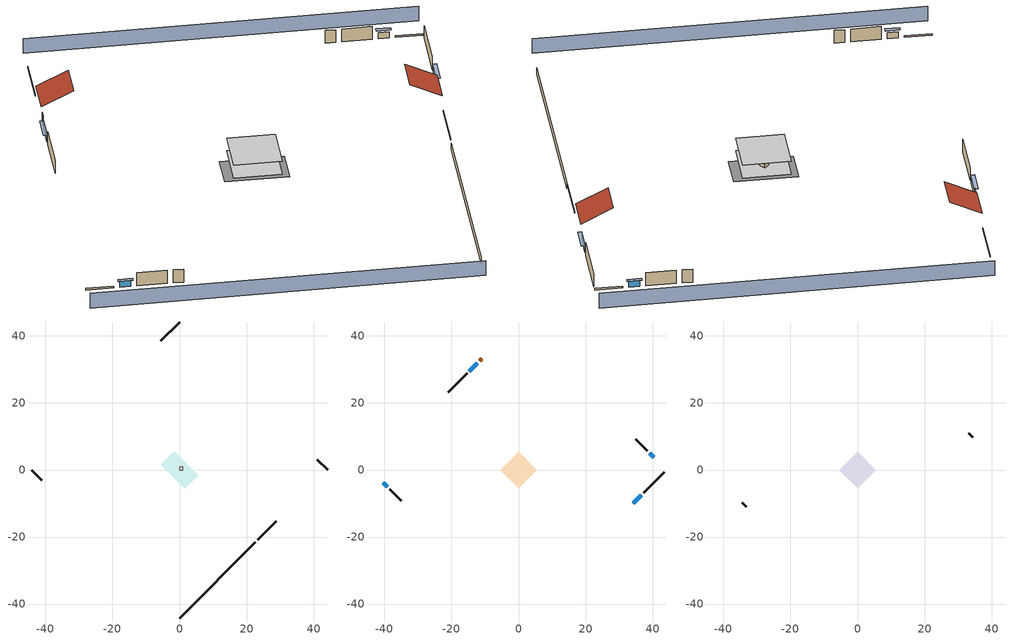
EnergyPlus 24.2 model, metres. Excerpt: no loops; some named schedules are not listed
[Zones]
crawlspace - vented
 floor foundation (Slab1 construction): -5.66,1.62 -1.62,5.66 5.66,-1.62 1.62,-5.66 z-0.91
 wall outside (RimJoist1 construction): 23.31,-20.84 28.91,-15.24 z0.3:0.61
 wall outside (RimJoist2 construction): -44.15,0 -41.02,-3.13 z0.3:0.61
 wall outside (RimJoist3 construction): 0,44.15 -5.6,38.54 z0.3:0.61
 wall outside (RimJoist4 construction): 44.15,0 41.02,3.13 z0.3:0.61
 wall foundation (FoundationWall1 construction): 0,-44.15 22.65,-21.5 z-0.91:0.3
furnace airloop ret air zone
 floor adiabatic (AdiabaticConst): 0,0 0,1 1,1 1,0 z0
 wall adiabatic (AdiabaticConst): 0,1 0,0 1,0 1,1 0,1 z0:1
 ceiling adiabatic (AdiabaticConst): 1,0 1,1 0,1 0,0 z1
conditioned space
 floor to crawlspace - vented (Floor1 construction): -5.43,0 0,5.43 5.43,0 0,-5.43 z0.3
 wall outside (AdiabaticWallConstruction 1): -10.97,33.17 -11.62,32.53 z0.3:2.34
 wall outside (AdiabaticWallConstruction): 34.28,-9.86 36.64,-7.5 / -12.28,31.87 -14.64,29.51 z0.3:1.43; -40.37,-3.78 -39.12,-5.03 / 40.37,3.78 39.12,5.03 z0.3:1.49
 wall outside (Wall1 construction): 37.3,-6.85 43.49,-0.66 z0.3:2.74
 wall outside (Wall2 construction): -38.47,-5.68 -35.03,-9.12 z0.3:2.74
 wall outside (Wall3 construction): -15.29,28.85 -20.95,23.2 z0.3:2.74
 wall outside (Wall4 construction): 38.47,5.68 35.03,9.12 z0.3:2.74
 window (WindowConstruction): 34.28,-9.86 36.64,-7.5 z0.3:1.43
 window (WindowConstruction 1): -40.37,-3.78 -39.12,-5.03 z0.3:1.49
 window (WindowConstruction 2): -12.28,31.87 -14.64,29.51 z0.3:1.43
 window (WindowConstruction 3): 40.37,3.78 39.12,5.03 z0.3:1.49
 door (Door): -10.97,33.17 -11.62,32.53 z0.3:2.34
attic - vented
 floor to conditioned space (Floor2 construction Reversed): -5.43,0 0,5.43 5.43,0 0,-5.43 z2.74
 wall outside (Wall5 construction): -34.37,-9.78 -33.19,-10.96 z0.3:2.74
 wall outside (Wall6 construction): 34.37,9.78 33.19,10.96 z0.3:2.74
 roof outside (Roof1 construction): 33.63,-10.52,2.74 30,-6.89,5.31 25.94,-10.95,5.31 29.57,-14.58,2.74
 roof outside (Roof2 construction): -10.32,33.83,2.74 -6.69,30.2,5.31 -2.63,34.26,5.31 -6.26,37.89,2.74
shading: -47.38,-3.23 -3.23,-47.38 / 47.38,3.23 3.23,47.38 z0:2.74; 36.86,-7.29 34.07,-10.08 34.5,-10.51 37.29,-7.72 z1.74; -38.91,-5.24 -40.58,-3.57 -41.01,-4 -39.34,-5.67 z1.8; -14.85,29.29 -12.06,32.09 -12.49,32.52 -15.28,29.73 z1.74; 38.91,5.24 40.58,3.57 41.01,4 39.34,5.67 z1.8
[Building]
Building 1: Terrain=Suburbs
[Site:Location]
Portland Intl Arpt_OR: Latitude {deg}=45.59; Longitude {deg}=-122.6; Time Zone {hr}=-8; Elevation {m}=33; Keep Site Location Information=Yes
[Site:GroundTemperature:Shallow]
10.2558, 8.96328, 8.85977, 9.47314, 11.9355, 14.3863, 16.5111, 17.8571, 17.9714, 16.8767, 14.8061, 12.4304
[Site:WaterMainsTemperature]
Calculation Method=Schedule; Temperature Schedule=mains temperature schedule
[Material] Roughness=Rough; Thermal Absorptance=0.9
Name | Thickness {m} | Conductivity {W/m-K} | Density {kg/m3} | Specific Heat {J/kg-K} | Solar Absorptance | Visible Absorptance
asphalt or fiberglass shingles | 0.00635 | 0.162714 | 1121.4 | 1465.45 | 0.85 | 0.85
ceiling loosefill ins | 0.0846667 | 0.0480833 | 16.02 | 1046.75 | 0.7 | 0.7
ceiling stud and cavity | 0.1397 | 0.0920385 | 65.682 | 1177.47 | 0.7 | 0.7
concrete 8.0 in. | 0.2032 | 1.803125 | 2242.8 | 837.4 | 0.7 | 0.7
door material | 0.04445 | 0.0612267 | 512.64 | 1214.23 | 0.7 | 0.7
floor covering | 0.0127 | 0.0433444 | 54.468 | 1339.84 | 0.6 | 0.6
floor stud and cavity | 0.1397 | 0.923637 | 92.3553 | 1139.71 | 0.7 | 0.7
furniture material conditioned space 1 | 0.1524 | 0.115458 | 640.8 | 1214.23 | 0.6 | 0.6
gypsum board | 0.0127 | 0.160291 | 801 | 837.4 | 0.6 | 0.6
osb sheathing 0.5 in. | 0.0127 | 0.115458 | 512.64 | 1214.23 | 0.6 | 0.6
osb sheathing 0.5 in. 1 | 0.0127 | 0.115458 | 512.64 | 1214.23 | 0.7 | 0.7
osb sheathing 0.75 in. | 0.01905 | 0.115458 | 512.64 | 1214.23 | 0.7 | 0.7
rim joist stud and cavity | 0.0508 | 0.178688 | 50.32683 | 1063.81 | 0.6 | 0.6
roof rigid ins | 0.00281632 | 0.029427 | 32.04 | 1214.23 | 0.7 | 0.7
soil 0.5 in. | 0.0127 | 1.9041 | 1842.3 | 418.7 | 0.7 | 0.7
wall rigid ins | 0.512978 | 0.029427 | 32.04 | 1214.23 | 0.7 | 0.7
wall stud and cavity | 0.1397 | 0.550994 | 139.0536 | 1170.24 | 0.7 | 0.7
wall stud and cavity 1 | 0.1397 | 0.727959 | 139.0536 | 1170.24 | 0.6 | 0.6
wall stud and cavity 2 | 0.0889 | 0.380278 | 52.3479 | 1209.89 | 0.7 | 0.7
wall stud and cavity 3 | 0.0889 | 0.391764 | 83.0341 | 1211.67 | 0.7 | 0.7
wood siding | 0.0254 | 0.102417 | 544.68 | 1172.36 | 0.85 | 0.85
wood siding 1; wood siding 2 | 0.0254 | 0.102417 | 544.68 | 1172.36 | 0.7 | 0.7
[Material:NoMass]
Adiabatic: Roughness=Rough; Thermal Resistance {m2-K/W}=176.1; Thermal Absorptance=0.9; Solar Absorptance=0.7; Visible Absorptance=0.7
[WindowMaterial:SimpleGlazingSystem]
WindowMaterial: U-Factor {W/m2-K}=2.15764; Solar Heat Gain Coefficient=0.44
[Construction]
AdiabaticConst: Adiabatic
AdiabaticWallConstruction: wood siding 1, wall rigid ins, wall stud and cavity 2, gypsum board
AdiabaticWallConstruction 1: wood siding 2, wall rigid ins, wall stud and cavity 2, gypsum board
Door: door material
Floor1 construction: floor stud and cavity, osb sheathing 0.75 in., floor covering
Floor2 construction Reversed: gypsum board, ceiling stud and cavity, ceiling loosefill ins
FoundationWall1 construction: concrete 8.0 in.
furniture construction conditioned space 1: furniture material conditioned space 1
PartitionWallConstruction: gypsum board, wall stud and cavity 3, gypsum board
RimJoist1 construction; RimJoist2 construction; RimJoist3 construction; RimJoist4 construction: wood siding, rim joist stud and cavity
Roof1 construction; Roof2 construction: asphalt or fiberglass shingles, roof rigid ins, osb sheathing 0.5 in.
Slab1 construction: soil 0.5 in.
Wall1 construction; Wall2 construction; Wall3 construction; Wall4 construction: wood siding, osb sheathing 0.5 in. 1, wall stud and cavity, gypsum board
Wall5 construction; Wall6 construction: wood siding, osb sheathing 0.5 in. 1, wall stud and cavity 1
WindowConstruction; WindowConstruction 1; WindowConstruction 2; WindowConstruction 3: WindowMaterial
[Zone] Multiplier=1
Name | Volume {m3} | Part of Total Floor Area
attic - vented | 33.6932 | Yes
conditioned space | 143.623 | Yes
crawlspace - vented | 71.8115 | Yes
furnace airloop ret air zone | 1 | No
[Space]
Name | Zone | Volume {m3} | Space Type
attic - vented 1 | attic - vented | 33.6932
conditioned space 1 | conditioned space | 143.623
crawlspace - vented 1 | crawlspace - vented | 71.8115
furnace airloop ret air space | furnace airloop ret air zone |  | Plenum Space Type
[ZoneInfiltration:EffectiveLeakageArea]
infil attic - vented 1: Zone or Space=attic - vented 1; Schedule=Always On Discrete; Effective Air Leakage Area {cm2}=1963.15; Stack Coefficient=0.000119335; Wind Coefficient=3.30494e-05
[ZoneMixing] Schedule=Always On Continuous; Design Flow Rate Calculation Method=Flow/Zone; Design Flow Rate {m3/s}=0
Name | Zone or Space | Source Zone or Space
whole house fan mix | attic - vented | conditioned space
furnace airloop_0 ZoneMixDZToCond mix | conditioned space | crawlspace - vented
furnace airloop_0 ZoneMixCondToDZ mix | crawlspace - vented | conditioned space
[SurfaceProperty:IncidentSolarMultiplier] Incident Solar Multiplier=1; Incident Solar Multiplier Schedule=trans schedule winter=0.85 summer=0.7
Window1; Window2; Window3; Window4
[InternalMass] Zone or ZoneList=conditioned space; Space or SpaceList=conditioned space 1
Name | Construction | Surface Area {m2}
furniture mass conditioned space 1 | furniture construction conditioned space 1 | 23.56021
partition wall mass | PartitionWallConstruction | 58.90053
[Lights]
interior lighting: Zone or ZoneList or Space or SpaceList=conditioned space 1; Schedule=lighting_interior; Design Level Calculation Method=LightingLevel; Lighting Level {W}=109.776; Return Air Fraction=0; Fraction Radiant=0.6; Fraction Visible=0.2; Fraction Replaceable=1
[People]
occupants: Zone or ZoneList or Space or SpaceList=conditioned space 1; Number of People Schedule=occupants; Number of People Calculation Method=People; Number of People=2; Fraction Radiant=0.314171; Sensible Heat Fraction=0.56303; Activity Level Schedule=occupants activity schedule; Carbon Dioxide Generation Rate {m3/s-W}=0; Enable ASHRAE 55 Comfort Warnings=No; Mean Radiant Temperature Calculation Type=EnclosureAveraged
[ElectricEquipment] Zone or ZoneList or Space or SpaceList=conditioned space 1; Design Level Calculation Method=EquipmentLevel
Name | Schedule | Design Level {W} | Fraction Latent | Fraction Radiant | Fraction Lost
ceiling fan | ceiling_fan | 19.5037 | 0 | 0.558 | 0
clothes dryer | clothes_dryer | 7104.85 | 0.015 | 0.081 | 0.85
clothes washer | clothes_washer | 513.528 | 0.03 | 0.162 | 0.7
cooking range | cooking_range | 1424.05 | 0.08 | 0.432 | 0.2
dishwasher | dishwasher | 335.558 | 0.3 | 0.18 | 0.4
freezer | freezer schedule | 194.914 | 0 | 0.6 | 0
fridge | fridge schedule | 45.9075 | 0 | 0.6 | 0
mech vent bath fan 0 | mech vent bath fan 0 schedule | 15 | 0 | 0 | 1
mech vent house fan | mech vent house fan schedule | 0 | 0 | 0 | 1
mech vent house fan cfis | mech vent house fan cfis schedule | 0 | 0 | 0 | 0
mech vent range fan 0 | mech vent range fan 0 schedule | 30 | 0 | 0 | 1
misc permanent spa pump | misc permanent spa pump schedule | 300.972 | 0 | 0 | 1
misc plug loads | plug_loads_other | 508.775 | 0.021 | 0.558 | 0.049
misc tv | plug_loads_tv | 661.273 | 0 | 0.6 | 0
whole house fan | Always On Discrete | 0 | 0 | 0 | 1
[OtherEquipment] Design Level Calculation Method=EquipmentLevel
Name | Fuel Type | Zone or ZoneList or Space or SpaceList | Schedule | Design Level {W} | Fraction Latent | Fraction Radiant | Fraction Lost
clothes dryer 1 | Electricity | conditioned space 1 | clothes_dryer | 0 | 0.015 | 0.081 | 0.85
cooking range 1 | Electricity | conditioned space 1 | cooking_range | 0 | 0.08 | 0.432 | 0.2
furnace airloop_0 SupCondToLv; furnace airloop_0 SupSensLkToCond; mech vent house fan sensible load; water heater sens | None | conditioned space 1 | Always On Discrete | 0 | 0 | 0 | 0
furnace airloop_0 SupLatLkToCond; mech vent house fan latent load; water heater lat | None | conditioned space 1 | Always On Discrete | 0 | 1 | 0 | 0
general water use latent | None | conditioned space 1 | general water use schedule | 44.1266 | 1 | 0 | 0
general water use sensible | None | conditioned space 1 | general water use schedule | -43.4886 | 0 | 0.6 | 0
misc permanent spa heater | NaturalGas | conditioned space 1 | misc permanent spa heater schedule | 653.493 | 0 | 0 | 1
water heater energy adjustment1 | Electricity | conditioned space 1 | Always On Discrete | 0.01 | 0 | 0 | 1
furnace airloop_0 RetCondToDZ; furnace airloop_0 SupCondToDZ; furnace airloop_0 SupSensLkToDZ | None | crawlspace - vented 1 | Always On Discrete | 0 | 0 | 0 | 0
furnace airloop_0 SupLatLkToDZ | None | crawlspace - vented 1 | Always On Discrete | 0 | 1 | 0 | 0
furnace airloop_0 RetCondToRP; furnace airloop_0 RetSensLkToRP | None | furnace airloop ret air space | Always On Discrete | 0 | 0 | 0 | 0
furnace airloop_0 RetLatLkToRP | None | furnace airloop ret air space | Always On Discrete | 0 | 1 | 0 | 0
[ZoneInfiltration:DesignFlowRate] Schedule=Always On Discrete
Name | Zone or ZoneList or Space or SpaceList | Design Flow Rate Calculation Method | Design Flow Rate {m3/s} | Air Changes per Hour {1/hr} | Constant Term Coefficient | Temperature Term Coefficient | Velocity Term Coefficient | Velocity Squared Term Coefficient
infil flow; natural vent flow; whole house fan flow | conditioned space 1 | Flow/Zone | 0
crawlspace_vented 1 duct leakage imbalance infil flow | crawlspace - vented 1 | Flow/Zone | 0
infil crawlspace - vented 1 | crawlspace - vented 1 | AirChanges/Hour |  | 2.6013 | 1 | 0 | 0 | 0
[SurfaceProperty:ExposedFoundationPerimeter]
Slab1: Exposed Perimeter Calculation Method=TotalExposedPerimeter; Total Exposed Perimeter {m}=32.03448
[SpaceList]
Plenum Space Type: furnace airloop ret air space
[AvailabilityManager:Scheduled] Schedule=Always On Discrete
furnace airloop Availability Manager; room ac airloop Availability Manager
[AirLoopHVAC:ReturnPlenum]
Air Loop HVAC Return Plenum 1: Zone=furnace airloop ret air zone
[WaterUse:Equipment]
dishwasher: Peak Flow Rate {m3/s}=6.81642e-06; Flow Rate Fraction Schedule=hot_water_dishwasher
[Foundation:Kiva]
Foundation Kiva 1: Initial Indoor Air Temperature {C}=8.69436; Wall Height Above Grade {m}=0.3048; Wall Depth Below Slab {m}=0.2032
[Foundation:Kiva:Settings]
Soil Conductivity {W/m-K}=1.9041; Soil Density {kg/m3}=1842.3; Soil Specific Heat {J/kg-K}=418.7; Ground Solar Absorptivity=0.9; Ground Thermal Absorptivity=0.9; Ground Surface Roughness {m}=0.03; Far-Field Width {m}=40; Deep-Ground Boundary Condition=ZeroFlux; Deep-Ground Depth {m}=40; Minimum Cell Dimension {m}=0.2; Maximum Cell Growth Coefficient=3; Simulation Timestep=Timestep
[Exterior:Lights]
exterior lighting: Schedule=exterior lighting schedule; Design Level {W}=5.05151
[EnergyManagementSystem:GlobalVariable]
furnace_airloop_0_DuctImbalLkExhFanEquivCond
furnace_airloop_0_DuctImbalLkExhFanEquivDZ
furnace_airloop_0_DuctImbalLkSupFanEquivCond
furnace_airloop_0_DuctImbalLkSupFanEquivDZ
furnace_airloop_0_DZ_T
furnace_airloop_0_DZ_W
furnace_airloop_0_RetCondToDZ
furnace_airloop_0_RetCondToRP
furnace_airloop_0_RetLatLkToRP
furnace_airloop_0_RetSensLkToRP
furnace_airloop_0_SupCondToDZ
furnace_airloop_0_SupCondToLv
furnace_airloop_0_SupLatLkToCond
furnace_airloop_0_SupLatLkToDZ
furnace_airloop_0_SupSensLkToCond
furnace_airloop_0_SupSensLkToDZ
furnace_airloop_0_ZoneMixCondToDZ
furnace_airloop_0_ZoneMixDZToCond
furnace_airloop_AH_MFR
furnace_airloop_AH_Tout
furnace_airloop_AH_VFR
furnace_airloop_AH_Wout
furnace_airloop_Fan_RTF
furnace_airloop_RA_T
furnace_airloop_Ra_W
infil_program_Qfan
infil_program_Qinf
natural_vent_program_Qnv
natural_vent_program_Qwhf
room_ac_airloop_Fan_RTF
[EnergyManagementSystem:Sensor]
Name | Output:Variable or Output:Meter Index Key | Output:Variable or Output:Meter
airflow_gain | infil flow | Infiltration Sensible Heat Gain Energy
airflow_gain_1 | natural vent flow | Infiltration Sensible Heat Gain Energy
airflow_gain_2 | whole house fan flow | Infiltration Sensible Heat Gain Energy
airflow_loss | infil flow | Infiltration Sensible Heat Loss Energy
airflow_loss_1 | natural vent flow | Infiltration Sensible Heat Loss Energy
airflow_loss_2 | whole house fan flow | Infiltration Sensible Heat Loss Energy
clg_load_cond |  | Cooling:EnergyTransfer:Zone:CONDITIONED SPACE
clg_load_duct |  | Cooling:EnergyTransfer:Zone:FURNACE AIRLOOP RET AIR ZONE
clg_sp_s; clg_sp_s_1 | cooling setpoint | Schedule Value
clothes_dryer_exhaust_0_sch_s | clothes_dryer | Schedule Value
cool_season | cooling season schedule | Schedule Value
ducts_conv | furnace airloop_0 RetCondToRP | Other Equipment Convective Heating Energy
ducts_conv_1 | furnace airloop_0 RetLatLkToRP | Other Equipment Convective Heating Energy
ducts_conv_2 | furnace airloop_0 RetSensLkToRP | Other Equipment Convective Heating Energy
ducts_conv_3 | furnace airloop_0 SupCondToLv | Other Equipment Convective Heating Energy
ducts_conv_4 | furnace airloop_0 SupLatLkToCond | Other Equipment Convective Heating Energy
ducts_conv_5 | furnace airloop_0 SupSensLkToCond | Other Equipment Convective Heating Energy
ducts_rad | furnace airloop_0 RetCondToRP | Other Equipment Radiant Heating Energy
ducts_rad_1 | furnace airloop_0 RetLatLkToRP | Other Equipment Radiant Heating Energy
ducts_rad_2 | furnace airloop_0 RetSensLkToRP | Other Equipment Radiant Heating Energy
ducts_rad_3 | furnace airloop_0 SupCondToLv | Other Equipment Radiant Heating Energy
ducts_rad_4 | furnace airloop_0 SupLatLkToCond | Other Equipment Radiant Heating Energy
ducts_rad_5 | furnace airloop_0 SupSensLkToCond | Other Equipment Radiant Heating Energy
furnace_airloop_0_DZ_T_s | crawlspace - vented | Zone Air Temperature
furnace_airloop_0_DZ_W_s | crawlspace - vented | Zone Mean Air Humidity Ratio
furnace_airloop_AH_MFR_s | Node 15 | System Node Mass Flow Rate
furnace_airloop_AH_Tout_s | Node 15 | System Node Temperature
furnace_airloop_AH_VFR_s | Node 15 | System Node Current Density Volume Flow Rate
furnace_airloop_AH_Wout_s | Node 15 | System Node Humidity Ratio
furnace_airloop_RA_T_s | Node 18 | System Node Temperature
furnace_airloop_Ra_W_s | Node 18 | System Node Humidity Ratio
htg_load_cond |  | Heating:EnergyTransfer:Zone:CONDITIONED SPACE
htg_load_duct |  | Heating:EnergyTransfer:Zone:FURNACE AIRLOOP RET AIR ZONE
htg_sp_s; htg_sp_s_1 | heating setpoint | Schedule Value
ig_ee_conv | ceiling fan | Electric Equipment Convective Heating Energy
ig_ee_conv_1 | clothes dryer | Electric Equipment Convective Heating Energy
ig_ee_conv_10 | whole house fan | Electric Equipment Convective Heating Energy
ig_ee_conv_3 | cooking range | Electric Equipment Convective Heating Energy
ig_ee_conv_4 | dishwasher | Electric Equipment Convective Heating Energy
ig_ee_conv_5 | freezer | Electric Equipment Convective Heating Energy
ig_ee_conv_6 | fridge | Electric Equipment Convective Heating Energy
ig_ee_conv_7 | misc permanent spa pump | Electric Equipment Convective Heating Energy
ig_ee_conv_8 | misc plug loads | Electric Equipment Convective Heating Energy
ig_ee_conv_9 | misc tv | Electric Equipment Convective Heating Energy
ig_ee_rad | ceiling fan | Electric Equipment Radiant Heating Energy
ig_ee_rad_1 | clothes dryer | Electric Equipment Radiant Heating Energy
ig_ee_rad_10 | whole house fan | Electric Equipment Radiant Heating Energy
ig_ee_rad_3 | cooking range | Electric Equipment Radiant Heating Energy
ig_ee_rad_4 | dishwasher | Electric Equipment Radiant Heating Energy
ig_ee_rad_5 | freezer | Electric Equipment Radiant Heating Energy
ig_ee_rad_6 | fridge | Electric Equipment Radiant Heating Energy
ig_ee_rad_7 | misc permanent spa pump | Electric Equipment Radiant Heating Energy
ig_ee_rad_8 | misc plug loads | Electric Equipment Radiant Heating Energy
ig_ee_rad_9 | misc tv | Electric Equipment Radiant Heating Energy
ig_lgt_conv | interior lighting | Lights Convective Heating Energy
ig_lgt_rad | interior lighting | Lights Radiant Heating Energy
ig_lgt_vis | interior lighting | Lights Visible Radiation Heating Energy
ig_oe_conv | clothes dryer 1 | Other Equipment Convective Heating Energy
ig_oe_conv_1 | cooking range 1 | Other Equipment Convective Heating Energy
ig_oe_conv_2 | general water use latent | Other Equipment Convective Heating Energy
ig_oe_conv_3 | general water use sensible | Other Equipment Convective Heating Energy
ig_oe_conv_4 | misc permanent spa heater | Other Equipment Convective Heating Energy
ig_oe_conv_5 | water heater energy adjustment1 | Other Equipment Convective Heating Energy
ig_oe_conv_6 | water heater lat | Other Equipment Convective Heating Energy
ig_oe_conv_7 | water heater sens | Other Equipment Convective Heating Energy
ig_oe_rad | clothes dryer 1 | Other Equipment Radiant Heating Energy
ig_oe_rad_1 | cooking range 1 | Other Equipment Radiant Heating Energy
ig_oe_rad_2 | general water use latent | Other Equipment Radiant Heating Energy
ig_oe_rad_3 | general water use sensible | Other Equipment Radiant Heating Energy
ig_oe_rad_4 | misc permanent spa heater | Other Equipment Radiant Heating Energy
ig_oe_rad_5 | water heater energy adjustment1 | Other Equipment Radiant Heating Energy
ig_oe_rad_6 | water heater lat | Other Equipment Radiant Heating Energy
ig_oe_rad_7 | water heater sens | Other Equipment Radiant Heating Energy
ig_ppl_conv | occupants | People Convective Heating Energy
ig_ppl_rad | occupants | People Radiant Heating Energy
im_conv | furniture mass conditioned space 1 | Surface Inside Face Convection Heat Gain Energy
im_conv_1 | partition wall mass | Surface Inside Face Convection Heat Gain Energy
im_ig | furniture mass conditioned space 1 | Surface Inside Face Internal Gains Radiation Heat Gain Energy
im_ig_1 | partition wall mass | Surface Inside Face Internal Gains Radiation Heat Gain Energy
im_lgt | furniture mass conditioned space 1 | Surface Inside Face Lights Radiation Heat Gain Energy
im_lgt_1 | partition wall mass | Surface Inside Face Lights Radiation Heat Gain Energy
im_sol | furniture mass conditioned space 1 | Surface Inside Face Solar Radiation Heat Gain Energy
im_sol_1 | partition wall mass | Surface Inside Face Solar Radiation Heat Gain Energy
im_surf | furniture mass conditioned space 1 | Surface Inside Face Net Surface Thermal Radiation Heat Gain Energy
im_surf_1 | partition wall mass | Surface Inside Face Net Surface Thermal Radiation Heat Gain Energy
mech_vent_bath_fan_0_sch_s | mech vent bath fan 0 schedule | Schedule Value
mech_vent_range_fan_0_sch_s | mech vent range fan 0 schedule | Schedule Value
mv_conv | mech vent bath fan 0 | Electric Equipment Convective Heating Energy
mv_conv_1 | mech vent house fan | Electric Equipment Convective Heating Energy
mv_conv_2 | mech vent house fan cfis | Electric Equipment Convective Heating Energy
mv_conv_3 | mech vent range fan 0 | Electric Equipment Convective Heating Energy
mv_conv_4 | mech vent house fan latent load | Other Equipment Convective Heating Energy
mv_conv_5 | mech vent house fan sensible load | Other Equipment Convective Heating Energy
mv_rad | mech vent bath fan 0 | Electric Equipment Radiant Heating Energy
mv_rad_1 | mech vent house fan | Electric Equipment Radiant Heating Energy
mv_rad_2 | mech vent house fan cfis | Electric Equipment Radiant Heating Energy
mv_rad_3 | mech vent range fan 0 | Electric Equipment Radiant Heating Energy
mv_rad_4 | mech vent house fan latent load | Other Equipment Radiant Heating Energy
mv_rad_5 | mech vent house fan sensible load | Other Equipment Radiant Heating Energy
natural_vent_s | natural vent schedule | Schedule Value
out_pb_s |  | Site Outdoor Air Barometric Pressure
out_wt_s |  | Site Outdoor Air Humidity Ratio
site_vw_s |  | Site Wind Speed
ss_back_out | Window1 | Surface Window Shortwave from Zone Back Out Window Heat Transfer Rate
ss_back_out_1 | Window2 | Surface Window Shortwave from Zone Back Out Window Heat Transfer Rate
ss_back_out_2 | Window3 | Surface Window Shortwave from Zone Back Out Window Heat Transfer Rate
ss_back_out_3 | Window4 | Surface Window Shortwave from Zone Back Out Window Heat Transfer Rate
ss_conv | Door1 | Surface Inside Face Convection Heat Gain Energy
ss_conv_1 | Window1 | Surface Inside Face Convection Heat Gain Energy
ss_conv_2 | Window2 | Surface Inside Face Convection Heat Gain Energy
ss_conv_3 | Window3 | Surface Inside Face Convection Heat Gain Energy
ss_conv_4 | Window4 | Surface Inside Face Convection Heat Gain Energy
ss_ig | Door1 | Surface Inside Face Internal Gains Radiation Heat Gain Energy
ss_ig_1 | Window1 | Surface Inside Face Internal Gains Radiation Heat Gain Energy
ss_ig_2 | Window2 | Surface Inside Face Internal Gains Radiation Heat Gain Energy
ss_ig_3 | Window3 | Surface Inside Face Internal Gains Radiation Heat Gain Energy
ss_ig_4 | Window4 | Surface Inside Face Internal Gains Radiation Heat Gain Energy
ss_lgt | Door1 | Surface Inside Face Lights Radiation Heat Gain Energy
ss_sol | Door1 | Surface Inside Face Solar Radiation Heat Gain Energy
ss_surf | Door1 | Surface Inside Face Net Surface Thermal Radiation Heat Gain Energy
ss_surf_1 | Window1 | Surface Inside Face Net Surface Thermal Radiation Heat Gain Energy
ss_surf_2 | Window2 | Surface Inside Face Net Surface Thermal Radiation Heat Gain Energy
ss_surf_3 | Window3 | Surface Inside Face Net Surface Thermal Radiation Heat Gain Energy
ss_surf_4 | Window4 | Surface Inside Face Net Surface Thermal Radiation Heat Gain Energy
ss_trans_in | Window1 | Surface Window Transmitted Solar Radiation Rate
ss_trans_in_1 | Window2 | Surface Window Transmitted Solar Radiation Rate
ss_trans_in_2 | Window3 | Surface Window Transmitted Solar Radiation Rate
ss_trans_in_3 | Window4 | Surface Window Transmitted Solar Radiation Rate
ss_trans_out | Window1 | Surface Inside Face Initial Transmitted Diffuse Transmitted Out Window Solar Radiation Rate
ss_trans_out_1 | Window2 | Surface Inside Face Initial Transmitted Diffuse Transmitted Out Window Solar Radiation Rate
ss_trans_out_2 | Window3 | Surface Inside Face Initial Transmitted Diffuse Transmitted Out Window Solar Radiation Rate
ss_trans_out_3 | Window4 | Surface Inside Face Initial Transmitted Diffuse Transmitted Out Window Solar Radiation Rate
s_conv | Floor1 | Surface Inside Face Convection Heat Gain Energy
s_conv_1 | Floor2 | Surface Inside Face Convection Heat Gain Energy
s_conv_2 | Wall1 | Surface Inside Face Convection Heat Gain Energy
s_conv_3 | Wall2 | Surface Inside Face Convection Heat Gain Energy
s_conv_4 | Wall3 | Surface Inside Face Convection Heat Gain Energy
s_conv_5 | Wall4 | Surface Inside Face Convection Heat Gain Energy
s_ig | Floor1 | Surface Inside Face Internal Gains Radiation Heat Gain Energy
s_ig_1 | Floor2 | Surface Inside Face Internal Gains Radiation Heat Gain Energy
